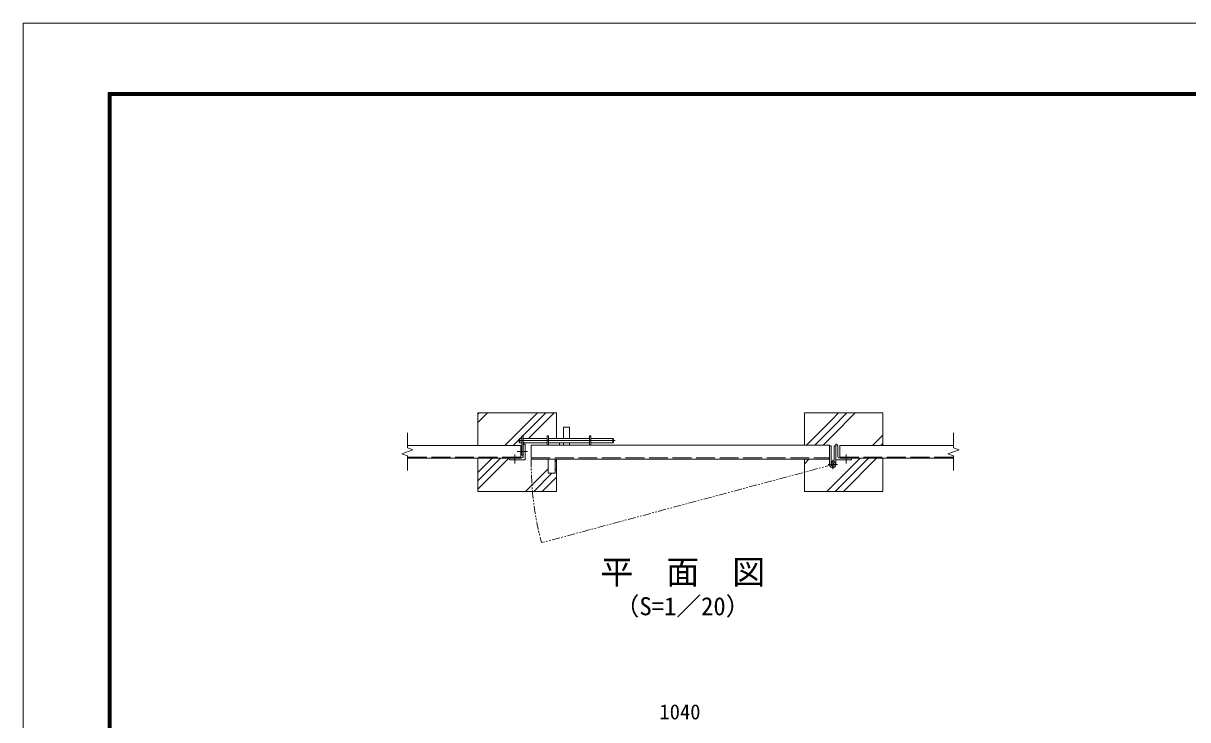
# Model space of a CAD drawing. Units: millimetres at full size; details may follow other scales. Extents: x -4200 to 4200, y -2970 to 2970.
# Drawn here: x -4200 to -491, y 753 to 2970 of the extents above; entities that cross this region are included whole.
import ezdxf
from ezdxf.enums import TextEntityAlignment as Align

# ---------------------------------------------------------------- set-up
doc = ezdxf.new("R2010")
doc.units = ezdxf.units.MM
doc.header["$LTSCALE"] = 10
for name, pattern in [('DASHED', [7.5, 6, -1.5]), ('USER1', [50.8, 31.75, -6.35, 6.35, -6.35]), ('USER2', [5, 2.5, -0.5, 0.5, -0.5, 0.5, -0.5])]:
    doc.linetypes.add(name, pattern=pattern)
doc.layers.add('0-0_D-TTL-TXT', color=7, linetype='Continuous')
for name, color, linetype, lineweight in [('0-1_D-STR3', 3, 'Continuous', 13), ('0-2_D-BMK', 2, 'USER1', 13), ('0-3_D-STR1', 1, 'Continuous', 18), ('0-5_D-STR4', 7, 'Continuous', 18), ('0-7_D-STR-DIM', 7, 'Continuous', 13), ('0-9_D-DCR-HCH', 7, 'Continuous', 13), ('0-B_D-TTL', 7, 'Continuous', 18)]:
    doc.layers.add(name, color=color, linetype=linetype, lineweight=lineweight)
doc.styles.add('ＭＳ ゴシック', font='')
doc.styles.get('ＭＳ ゴシック').set_extended_font_data('MS Gothic')

msp = doc.modelspace()

# ---------------------------------------------------------------- linework, layer by layer
at = {"layer": '0-1_D-STR3'}
for p, q in [((-2479.47, 1683.85), (-2479.47, 1647.85)), ((-2479.47, 1683.85), (-2460.47, 1683.85)), ((-2460.47, 1683.85), (-2460.47, 1647.85)), ((-2619.97, 1645.85), (-2617.97, 1647.85)), ((-2619.97, 1645.85), (-2619.97, 1636.85)), ((-2619.97, 1636.85), (-2617.97, 1634.85)), ((-2617.97, 1634.85), (-2617.97, 1647.85)), ((-2617.97, 1647.85), (-2612.05, 1647.85)), ((-2617.97, 1634.85), (-2612.05, 1634.85)), ((-2612.05, 1656.35), (-2612.05, 1594.85)), ((-2607.55, 1656.35), (-2612.05, 1656.35)), ((-2607.55, 1656.35), (-2607.55, 1594.85)), ((-2607.55, 1647.85), (-2531.55, 1647.85)), ((-2607.55, 1634.85), (-2531.55, 1634.85)), ((-2531.55, 1656.85), (-2531.55, 1627.35)), ((-2527.05, 1656.85), (-2531.55, 1656.85)), ((-2527.05, 1627.35), (-2527.05, 1656.85)), ((-2527.05, 1647.85), (-2396.05, 1647.85)), ((-2527.05, 1634.85), (-2396.05, 1634.85)), ((-2479.47, 1627.35), (-2479.47, 1634.85)), ((-2460.47, 1627.35), (-2460.47, 1634.85)), ((-2396.05, 1627.35), (-2396.05, 1656.85)), ((-2396.05, 1656.85), (-2391.55, 1656.85)), ((-2391.55, 1627.35), (-2391.55, 1656.85)), ((-2391.55, 1647.85), (-2321.97, 1647.85)), ((-2391.55, 1634.85), (-2321.97, 1634.85)), ((-2321.97, 1647.85), (-2321.97, 1634.85)), ((-2321.97, 1647.85), (-2319.97, 1645.85)), ((-2319.97, 1636.85), (-2321.97, 1634.85)), ((-2319.97, 1645.85), (-2319.97, 1636.85)), ((-1631.25, 1565.15), (-1631.25, 1624.85)), ((-1626.75, 1624.85), (-1631.25, 1624.85)), ((-1626.75, 1565.15), (-1626.75, 1624.85)), ((-1611.85, 1565.15), (-1611.85, 1624.85)), ((-2607.55, 1594.85), (-2612.05, 1594.85)), ((-2527.55, 1582.35), (-2527.55, 1537.35)), ((-2505.55, 1582.35), (-2505.55, 1537.35)), ((-1626.75, 1573.34), (-1624.33, 1569.54)), ((-2527.55, 1537.35), (-2505.55, 1537.35))]:
    msp.add_line(p, q, dxfattribs=at)
msp.add_lwpolyline([(-1616.35, 1573.34), (-1616.35, 1624.85), (-1611.85, 1624.85)], dxfattribs=at)
for radius in [9.7, 5.2]:
    msp.add_arc((-1621.55, 1565.15), radius, 180, 122.41735, dxfattribs=at)
at = {"layer": '0-2_D-BMK'}
for p, q in [((-2623.39, 1641.35), (-2314.64, 1641.35)), ((-2634.55, 1597.35), (-2634.55, 1568.35)), ((-2626.56, 1607.35), (-2593.78, 1607.35)), ((-1578.55, 1597.35), (-1578.55, 1568.35)), ((-1636.41, 1565.15), (-1606.68, 1565.15)), ((-1621.55, 1550.29), (-1621.55, 1580.02))]:
    msp.add_line(p, q, dxfattribs=at)
at = {"layer": '0-2_D-BMK', "linetype": 'USER2'}
msp.add_line((-1621.55, 1565.15), (-2548.98, 1316.65), dxfattribs=at)
msp.add_arc((-1621.55, 1565.15), 960.15, 178.97356, 195, dxfattribs=at)
at = {"layer": '0-3_D-STR1'}
for p, q in [((-2614.55, 1625.85), (-2976.55, 1625.85)), ((-2607.55, 1625.35), (-2607.55, 1592.35)), ((-2581.55, 1627.35), (-1631.55, 1627.35)), ((-2581.55, 1627.35), (-2581.55, 1587.35)), ((-1631.55, 1627.35), (-1631.55, 1587.35)), ((-1605.55, 1625.35), (-1605.55, 1592.35)), ((-1598.55, 1625.85), (-1598.55, 1585.85)), ((-1598.55, 1625.85), (-1236.55, 1625.85)), ((-2651.55, 1579.85), (-2601.55, 1579.85)), ((-2614.05, 1585.85), (-2647.05, 1585.85)), ((-2641.55, 1581.35), (-2641.55, 1579.85)), ((-2576.55, 1582.35), (-1636.55, 1582.35)), ((-1599.05, 1585.85), (-1566.05, 1585.85)), ((-1598.55, 1585.85), (-1236.55, 1585.85))]:
    msp.add_line(p, q, dxfattribs=at)
at = {"layer": '0-3_D-STR1', "linetype": 'DASHED'}
for p, q in [((-2614.55, 1588.85), (-2976.55, 1588.85)), ((-2581.44, 1586.35), (-1631.65, 1586.35)), ((-1598.55, 1588.85), (-1236.55, 1588.85))]:
    msp.add_line(p, q, dxfattribs=at)
at = {"layer": '0-3_D-STR1'}
for points in [[(-2614.55, 1625.85), (-2614.55, 1585.85), (-2976.55, 1585.85)], [(-2601.55, 1579.85), (-2601.55, 1629.85), (-2603.05, 1629.85)], [(-1611.55, 1579.85), (-1611.55, 1629.85), (-1610.05, 1629.85)], [(-1561.55, 1581.35), (-1561.55, 1579.85), (-1611.55, 1579.85)]]:
    msp.add_lwpolyline(points, dxfattribs=at)
for centre, radius, start, end in [((-2603.05, 1625.35), 4.5, 90, 180), ((-1610.05, 1625.35), 4.5, 360, 90), ((-2647.05, 1581.35), 4.5, 90, 180), ((-2614.05, 1592.35), 6.5, 270, 0), ((-1599.05, 1592.35), 6.5, 180, 270), ((-1566.05, 1581.35), 4.5, 360, 90)]:
    msp.add_arc(centre, radius, start, end, dxfattribs=at)
at = {"layer": '0-3_D-STR1', "linetype": 'DASHED'}
for centre, start, end in [((-2576.55, 1587.35), 180, 270), ((-1636.55, 1587.35), 270, 0)]:
    msp.add_arc(centre, 5, start, end, dxfattribs=at)
at = {"layer": '0-5_D-STR4'}
for p, q in [((-2751.55, 1729.85), (-2501.55, 1729.85)), ((-2751.55, 1625.85), (-2751.55, 1729.85)), ((-2501.55, 1729.85), (-2501.55, 1647.85)), ((-1711.55, 1729.85), (-1711.55, 1627.35)), ((-1461.55, 1729.85), (-1711.55, 1729.85)), ((-1461.55, 1625.85), (-1461.55, 1729.85)), ((-2491.55, 1634.85), (-2491.55, 1627.35)), ((-2501.55, 1582.35), (-2501.55, 1479.85)), ((-1711.55, 1582.35), (-1711.55, 1479.85))]:
    msp.add_line(p, q, dxfattribs=at)
for points in [[(-2501.55, 1479.85), (-2751.55, 1479.85), (-2751.55, 1585.85)], [(-1711.55, 1479.85), (-1461.55, 1479.85), (-1461.55, 1585.85)]]:
    msp.add_lwpolyline(points, dxfattribs=at)
at = {"layer": '0-7_D-STR-DIM'}
for p, q in [((-2976.55, 1665.85), (-2976.55, 1618.68)), ((-1236.55, 1665.85), (-1236.55, 1618.68)), ((-2994.17, 1599.44), (-2958.93, 1612.27)), ((-2976.55, 1593.03), (-2994.17, 1599.44)), ((-2958.93, 1612.27), (-2976.55, 1618.68)), ((-1254.17, 1599.44), (-1218.93, 1612.27)), ((-1236.55, 1593.03), (-1254.17, 1599.44)), ((-1218.93, 1612.27), (-1236.55, 1618.68)), ((-2976.55, 1593.03), (-2976.55, 1545.85)), ((-1236.55, 1593.03), (-1236.55, 1545.85))]:
    msp.add_line(p, q, dxfattribs=at)
at = {"layer": '0-9_D-DCR-HCH'}
for p, q in [((-2751.55, 1699.35), (-2721.04, 1729.85)), ((-2751.55, 1725.86), (-2747.56, 1729.85)), ((-2665.94, 1625.85), (-2561.94, 1729.85)), ((-2608.92, 1656.35), (-2535.42, 1729.85)), ((-2590.91, 1647.85), (-2508.91, 1729.85)), ((-1621.49, 1657.93), (-1549.56, 1729.85)), ((-2639.42, 1625.85), (-2619.97, 1645.31)), ((-2617.42, 1647.85), (-2612.05, 1653.23)), ((-2607.55, 1631.22), (-2603.91, 1634.85)), ((-1652.06, 1627.35), (-1621.49, 1657.93)), ((-1494.46, 1625.85), (-1461.55, 1658.77)), ((-1467.94, 1625.85), (-1461.55, 1632.25)), ((-2751.55, 1487.22), (-2652.91, 1585.85)), ((-2751.55, 1513.73), (-2679.42, 1585.85)), ((-2751.55, 1540.25), (-2705.94, 1585.85)), ((-2505.55, 1574.12), (-2501.55, 1578.12)), ((-1711.55, 1567.87), (-1697.06, 1582.35)), ((-1640.46, 1479.85), (-1534.46, 1585.85)), ((-1613.94, 1479.85), (-1507.94, 1585.85)), ((-1587.43, 1479.85), (-1481.43, 1585.85)), ((-2599.81, 1479.85), (-2527.55, 1552.12)), ((-2573.29, 1479.85), (-2515.79, 1537.35)), ((-2546.78, 1479.85), (-2501.55, 1525.08)), ((-2505.55, 1547.6), (-2501.55, 1551.6))]:
    msp.add_line(p, q, dxfattribs=at)
for points in [[(-1705.09, 1627.35), (-1623.55, 1708.9), (-1602.59, 1729.85)], [(-1678.58, 1627.35), (-1622.19, 1683.74), (-1576.08, 1729.85)]]:
    msp.add_lwpolyline(points, dxfattribs=at)
at = {"layer": '0-B_D-TTL', "color": 2}
msp.add_lwpolyline([(-4200, 2970), (4200, 2970), (4200, -2970), (-4200, -2970)], close=True, dxfattribs=at)
at = {"layer": '0-B_D-TTL'}
for points in [[(-3930, 2750), (3930, 2750), (3930, -2750), (-3930, -2750)], [(-3927.5, 2747.5), (3927.5, 2747.5), (3927.5, -2747.5), (-3927.5, -2747.5)], [(-3925, 2745), (3925, 2745), (3925, -2745), (-3925, -2745)], [(-3922.5, 2742.5), (3922.5, 2742.5), (3922.5, -2742.5), (-3922.5, -2742.5)], [(-3920, 2740), (3920, 2740), (3920, -2740), (-3920, -2740)]]:
    msp.add_lwpolyline(points, close=True, dxfattribs=at)

# ---------------------------------------------------------------- texts
at = {"layer": '0-0_D-TTL-TXT', "style": 'ＭＳ ゴシック'}
for s, height, p in [('平\u3000面\u3000図', 76.98, (-2361.44, 1161.33)), ('（S=1／20）', 57.7, (-2315.96, 1068.13))]:
    msp.add_text(s, height=height, dxfattribs=at).set_placement(p, align=Align.BOTTOM_LEFT)
at = {"layer": '0-7_D-STR-DIM', "style": 'ＭＳ ゴシック'}
msp.add_text('1040', height=48.09, dxfattribs=at).set_placement((-2173.47, 739.61), align=Align.BOTTOM_LEFT)

doc.saveas('drawing.dxf')
